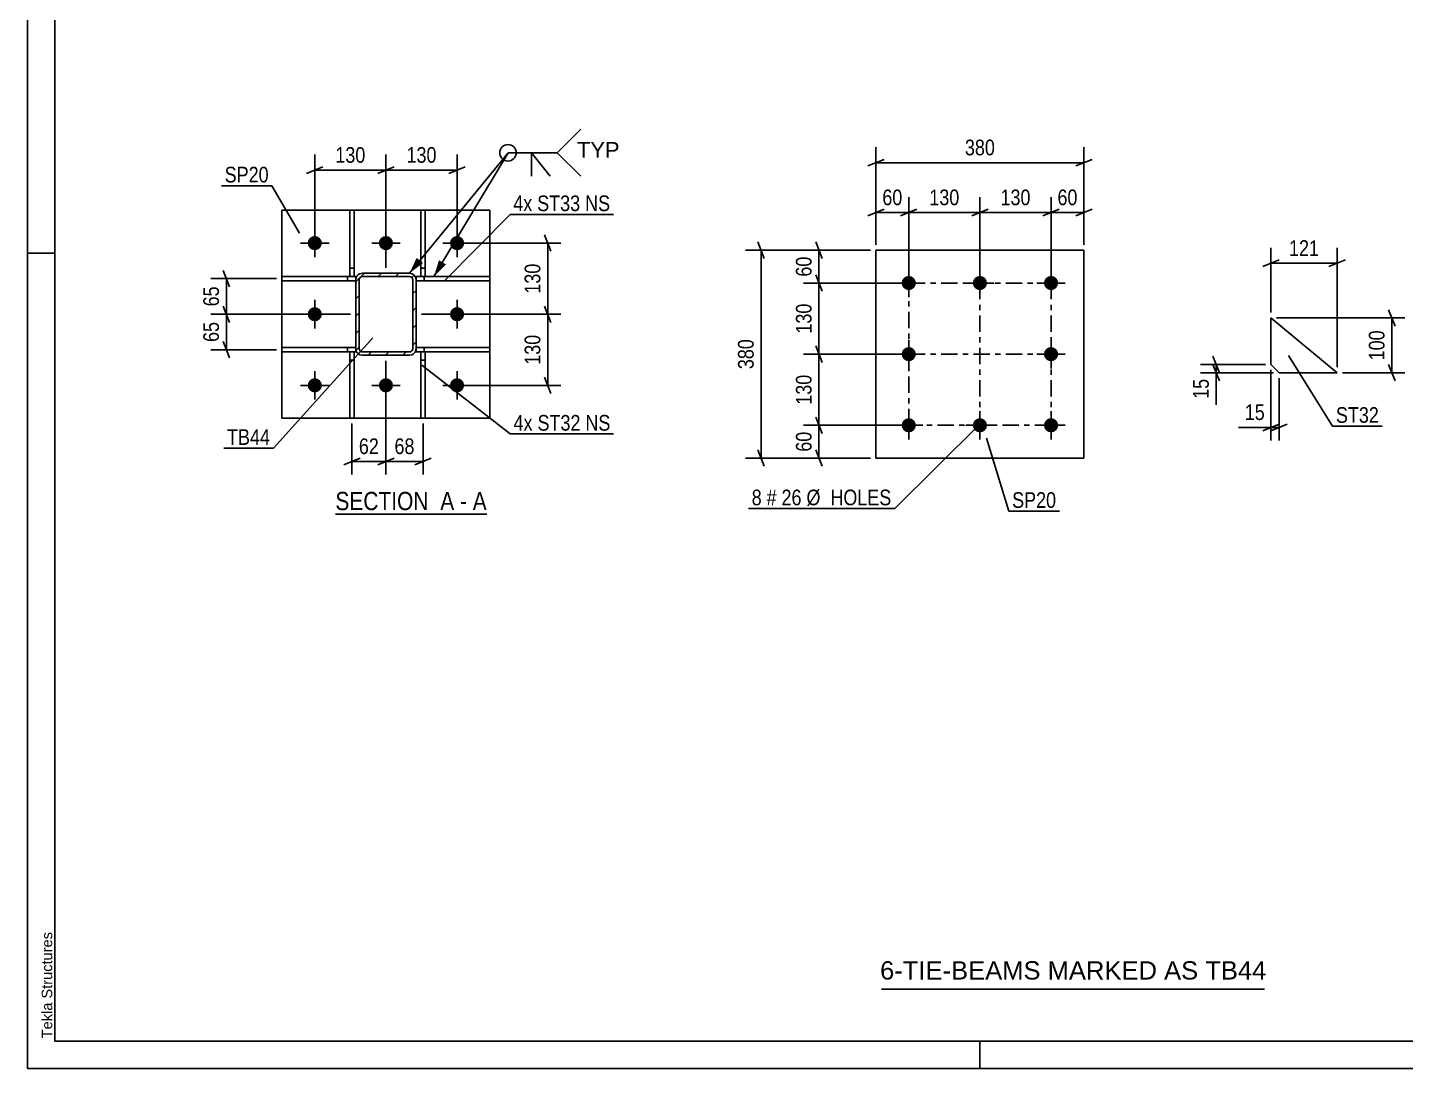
# Model space of a CAD drawing. Header units: millimetres. Extents: x 0 to 594, y 0 to 420.
# Drawn here: x 0 to 251.8, y 0 to 190.2 of the extents above; entities that cross this region are included whole.
import ezdxf

# ---------------------------------------------------------------- set-up
doc = ezdxf.new("R2010")
doc.units = ezdxf.units.MM
doc.linetypes.add('DXK_LINE_DOT2', pattern=[3.9198, 1.9599, -1.9599])
doc.linetypes.add('DXK_LINE_DOT3', pattern=[5.9187, 2.979, -0.9799, 0.9799, -0.9799])
doc.styles.add('Arial', font='ARIAL.TTF', dxfattribs={"height": 0.2})
doc.styles.add('Arial Narrow', font='ARIALN.TTF', dxfattribs={"height": 0.2})

# ---------------------------------------------------------------- blocks, each defined once
blk = doc.blocks.new('Unknown-580441563-1163')
at = {"color": 5, "linetype": 'Continuous'}
for p, q in [((0, 420), (0, 0)), ((5, 415), (5, 5)), ((5, 149), (0, 149)), ((5, 5), (589, 5)), ((174, 0), (174, 5)), ((0, 0), (594, 0))]:
    blk.add_line(p, q, dxfattribs=at)
at = {"color": 174, "linetype": 'Continuous', "style": 'Arial'}
blk.add_text('Tekla Structures', height=1.9102, rotation=90, dxfattribs=at).set_placement((4.5, 5.5))
blk = doc.blocks.new('Unknown-580441563-13 - 2181')
at = {"color": 6, "linetype": 'Continuous'}
blk.add_line((56.25, 101.28), (83.9, 101.28), dxfattribs=at)
at = {"color": 0, "linetype": 'Continuous'}
blk.add_wipeout([(74.36, 102.03), (74.36, 105.53), (56.25, 105.53), (56.25, 102.03)], dxfattribs=at)
at = {"color": 7, "linetype": 'Continuous', "style": 'Arial Narrow'}
blk.add_text('SECTION ', height=3.34, dxfattribs=at).set_placement((56.25, 102.03))
at = {"color": 0, "linetype": 'Continuous'}
blk.add_wipeout([(77.96, 102.03), (77.96, 105.53), (75.41, 105.53), (75.41, 102.03)], dxfattribs=at)
blk.add_wipeout([(80.29, 102.03), (80.29, 105.53), (79.01, 105.53), (79.01, 102.03)], dxfattribs=at)
at = {"color": 7, "linetype": 'Continuous', "style": 'Arial Narrow'}
blk.add_text('A', height=3.34, dxfattribs=at).set_placement((75.41, 102.03))
at = {"color": 0, "linetype": 'Continuous'}
blk.add_wipeout([(83.9, 102.03), (83.9, 105.53), (81.34, 105.53), (81.34, 102.03)], dxfattribs=at)
at = {"color": 7, "linetype": 'Continuous', "style": 'Arial Narrow'}
for s, p in [('-', (79.01, 102.03)), ('A', (81.34, 102.03))]:
    blk.add_text(s, height=3.34, dxfattribs=at).set_placement(p)
blk = doc.blocks.new('Part-580441563-2247 - 2181')
at = {"color": 2, "linetype": 'Continuous'}
for p, q in [((58.86, 144.75), (58.86, 156.84)), ((58.86, 156.84), (59.66, 156.84)), ((59.66, 156.84), (59.66, 144.75)), ((58.86, 144.75), (59.66, 144.75))]:
    blk.add_line(p, q, dxfattribs=at)
at = {"color": 7, "linetype": 'DXK_LINE_DOT2'}
blk.add_line((58.86, 146.25), (59.66, 146.25), dxfattribs=at)
blk = doc.blocks.new('Part-580441563-2211 - 2181')
at = {"color": 2, "linetype": 'Continuous'}
for p, q in [((59.98, 131.74), (46.48, 131.74)), ((46.48, 131.74), (46.48, 130.94)), ((46.48, 130.94), (58.86, 130.94)), ((59.66, 130.94), (59.98, 130.94)), ((59.98, 130.94), (59.98, 131.54))]:
    blk.add_line(p, q, dxfattribs=at)
at = {"color": 7, "linetype": 'DXK_LINE_DOT2'}
for p, q in [((58.48, 130.94), (58.48, 131.74)), ((58.86, 130.94), (59.66, 130.94)), ((59.98, 131.54), (59.98, 131.74))]:
    blk.add_line(p, q, dxfattribs=at)
blk = doc.blocks.new('Part-580441563-2187 - 2181')
at = {"color": 2, "linetype": 'Continuous'}
for p, q in [((84.48, 156.84), (46.48, 156.84)), ((46.48, 156.84), (46.48, 118.84)), ((84.48, 156.84), (84.48, 118.84)), ((84.48, 118.84), (46.48, 118.84))]:
    blk.add_line(p, q, dxfattribs=at)
blk = doc.blocks.new('Part-580441563-2216 - 2181')
at = {"color": 2, "linetype": 'Continuous'}
for p, q in [((70.98, 144.14), (70.98, 144.74)), ((70.98, 144.74), (84.48, 144.74)), ((70.98, 143.94), (84.48, 143.94)), ((84.48, 143.94), (84.48, 144.74))]:
    blk.add_line(p, q, dxfattribs=at)
at = {"color": 7, "linetype": 'DXK_LINE_DOT2'}
for p, q in [((70.98, 144.14), (70.98, 143.94)), ((72.48, 143.94), (72.48, 144.74))]:
    blk.add_line(p, q, dxfattribs=at)
blk = doc.blocks.new('Part-580441563-2192 - 2181')
at = {"linetype": 'Continuous'}
h = blk.add_hatch(dxfattribs=at)
h.set_pattern_fill('', scale=0.7, style=0, pattern_type=0)
h.set_pattern_definition([(45, (70.628, 144.993), (-1.57154, 1.57154), [])])
h.paths.add_polyline_path([(70.89, 144.6), (70.63, 144.99), (70.24, 145.25), (69.78, 145.34), (61.18, 145.34), (60.72, 145.25), (60.33, 144.99), (60.07, 144.6), (59.98, 144.14), (59.98, 131.54), (60.07, 131.09), (60.33, 130.7), (60.72, 130.44), (61.18, 130.34), (69.78, 130.34), (70.24, 130.44), (70.63, 130.7), (70.89, 131.09), (70.98, 131.54), (70.98, 144.14)])
h.paths.add_polyline_path([(70.38, 131.54), (70.33, 131.31), (70.2, 131.12), (70.01, 130.99), (69.78, 130.94), (61.18, 130.94), (60.95, 130.99), (60.76, 131.12), (60.63, 131.31), (60.58, 131.54), (60.58, 144.14), (60.63, 144.37), (60.76, 144.57), (60.95, 144.7), (61.18, 144.74), (69.78, 144.74), (70.01, 144.7), (70.2, 144.57), (70.33, 144.37), (70.38, 144.14)])
at = {"color": 7, "linetype": 'DXK_LINE_DOT2'}
for p, q in [((59.98, 144.14), (60.07, 144.6)), ((59.98, 131.54), (59.98, 144.14)), ((60.63, 144.37), (60.58, 144.14)), ((60.58, 131.54), (60.58, 144.14)), ((60.76, 144.57), (60.63, 144.37)), ((60.72, 145.25), (61.18, 145.34)), ((60.95, 144.7), (60.76, 144.57)), ((61.18, 144.74), (60.95, 144.7)), ((61.18, 145.34), (69.78, 145.34)), ((61.18, 144.74), (69.78, 144.74)), ((69.78, 145.34), (70.24, 145.25)), ((70.01, 144.7), (69.78, 144.74)), ((70.2, 144.57), (70.01, 144.7)), ((70.33, 144.37), (70.2, 144.57)), ((70.38, 144.14), (70.33, 144.37)), ((70.38, 131.54), (70.38, 144.14)), ((70.89, 144.6), (70.98, 144.14)), ((70.98, 144.14), (70.98, 131.54)), ((60.07, 131.09), (59.98, 131.54)), ((60.58, 131.54), (60.63, 131.31)), ((60.63, 131.31), (60.76, 131.12)), ((60.76, 131.12), (60.95, 130.99)), ((60.95, 130.99), (61.18, 130.94)), ((61.18, 130.94), (69.78, 130.94)), ((69.78, 130.94), (70.01, 130.99)), ((70.01, 130.99), (70.2, 131.12)), ((70.2, 131.12), (70.33, 131.31)), ((70.33, 131.31), (70.38, 131.54)), ((70.98, 131.54), (70.89, 131.09)), ((61.18, 130.34), (60.72, 130.44)), ((61.18, 130.34), (69.78, 130.34)), ((70.24, 130.44), (69.78, 130.34))]:
    blk.add_line(p, q, dxfattribs=at)
at = {"color": 2, "linetype": 'Continuous'}
for p, q in [((60.07, 144.6), (59.98, 144.14)), ((59.98, 131.54), (59.98, 144.14)), ((60.58, 144.14), (60.63, 144.37)), ((60.58, 131.54), (60.58, 144.14)), ((60.63, 144.37), (60.76, 144.57)), ((61.18, 145.34), (60.72, 145.25)), ((60.76, 144.57), (60.95, 144.7)), ((60.95, 144.7), (61.18, 144.74)), ((61.18, 145.34), (69.78, 145.34)), ((61.18, 144.74), (69.78, 144.74)), ((70.24, 145.25), (69.78, 145.34)), ((69.78, 144.74), (70.01, 144.7)), ((70.01, 144.7), (70.2, 144.57)), ((70.2, 144.57), (70.33, 144.37)), ((70.33, 144.37), (70.38, 144.14)), ((70.38, 131.54), (70.38, 144.14)), ((70.98, 144.14), (70.89, 144.6)), ((70.98, 131.54), (70.98, 144.14)), ((59.98, 131.54), (60.07, 131.09)), ((60.63, 131.31), (60.58, 131.54)), ((60.76, 131.12), (60.63, 131.31)), ((60.95, 130.99), (60.76, 131.12)), ((61.18, 130.94), (60.95, 130.99)), ((61.18, 130.94), (69.78, 130.94)), ((70.01, 130.99), (69.78, 130.94)), ((70.2, 131.12), (70.01, 130.99)), ((70.33, 131.31), (70.2, 131.12)), ((70.38, 131.54), (70.33, 131.31)), ((70.89, 131.09), (70.98, 131.54)), ((60.72, 130.44), (61.18, 130.34)), ((61.18, 130.34), (69.78, 130.34)), ((69.78, 130.34), (70.24, 130.44))]:
    blk.add_line(p, q, dxfattribs=at)
at = {"color": 7, "linetype": 'DXK_LINE_DOT2'}
for centre, start, end in [((61.18, 144.14), 112.5, 157.5), ((69.78, 144.14), 22.5, 67.5), ((61.18, 131.54), 202.5, 247.5), ((69.78, 131.54), 292.5, 337.5)]:
    blk.add_arc(centre, 1.2, start, end, dxfattribs=at)
at = {"color": 2, "linetype": 'Continuous'}
for centre, start, end in [((61.18, 144.14), 112.5, 157.5), ((69.78, 144.14), 22.5, 67.5), ((61.18, 131.54), 202.5, 247.5), ((69.78, 131.54), 292.5, 337.5)]:
    blk.add_arc(centre, 1.2, start, end, dxfattribs=at)
blk = doc.blocks.new('Part-580441563-2201 - 2181')
at = {"color": 2, "linetype": 'Continuous'}
for p, q in [((71.86, 144.75), (71.86, 156.84)), ((71.86, 156.84), (72.66, 156.84)), ((72.66, 156.84), (72.66, 144.75)), ((72.66, 144.75), (71.86, 144.75))]:
    blk.add_line(p, q, dxfattribs=at)
at = {"color": 7, "linetype": 'DXK_LINE_DOT2'}
blk.add_line((71.86, 146.25), (72.66, 146.25), dxfattribs=at)
blk = doc.blocks.new('Part-580441563-2206 - 2181')
at = {"color": 2, "linetype": 'Continuous'}
for p, q in [((70.98, 131.74), (84.48, 131.74)), ((70.98, 130.94), (70.98, 131.55)), ((71.86, 130.94), (70.98, 130.94)), ((84.48, 130.94), (72.66, 130.94)), ((84.48, 130.94), (84.48, 131.74))]:
    blk.add_line(p, q, dxfattribs=at)
at = {"color": 7, "linetype": 'DXK_LINE_DOT2'}
for p, q in [((70.98, 131.55), (70.98, 131.74)), ((72.66, 130.94), (71.86, 130.94)), ((72.48, 130.94), (72.48, 131.74))]:
    blk.add_line(p, q, dxfattribs=at)
blk = doc.blocks.new('Part-580441563-2221 - 2181')
at = {"color": 2, "linetype": 'Continuous'}
for p, q in [((59.98, 144.74), (46.48, 144.74)), ((46.48, 144.74), (46.48, 143.94)), ((46.48, 143.94), (59.98, 143.94)), ((59.98, 144.74), (59.98, 144.14))]:
    blk.add_line(p, q, dxfattribs=at)
at = {"color": 7, "linetype": 'DXK_LINE_DOT2'}
for p, q in [((58.48, 143.94), (58.48, 144.74)), ((59.98, 143.94), (59.98, 144.14))]:
    blk.add_line(p, q, dxfattribs=at)
blk = doc.blocks.new('Part-580441563-2227 - 2181')
at = {"color": 2, "linetype": 'Continuous'}
for p, q in [((71.86, 118.84), (71.86, 130.95)), ((71.86, 130.95), (72.66, 130.95)), ((72.66, 130.95), (72.66, 118.84)), ((72.66, 118.84), (71.86, 118.84))]:
    blk.add_line(p, q, dxfattribs=at)
at = {"color": 7, "linetype": 'DXK_LINE_DOT2'}
blk.add_line((71.86, 129.45), (72.66, 129.45), dxfattribs=at)
blk = doc.blocks.new('Part-580441563-2239 - 2181')
at = {"color": 2, "linetype": 'Continuous'}
for p, q in [((58.86, 118.84), (58.86, 130.95)), ((58.86, 130.95), (59.66, 130.95)), ((59.66, 130.95), (59.66, 118.84)), ((59.66, 118.84), (58.86, 118.84))]:
    blk.add_line(p, q, dxfattribs=at)
at = {"color": 7, "linetype": 'DXK_LINE_DOT2'}
blk.add_line((58.86, 129.45), (59.66, 129.45), dxfattribs=at)
blk = doc.blocks.new('Bolt-580441563-2242 - 2181')
at = {"linetype": 'Continuous'}
for points in [[(51.18, 150.84, -1), (53.78, 150.84, -1)], [(64.18, 150.84, -1), (66.78, 150.84, -1)], [(77.18, 150.84, -1), (79.78, 150.84, -1)], [(51.18, 137.84, -1), (53.78, 137.84, -1)], [(77.18, 137.84, -1), (79.78, 137.84, -1)], [(51.18, 124.84, -1), (53.78, 124.84, -1)], [(64.18, 124.84, -1), (66.78, 124.84, -1)], [(77.18, 124.84, -1), (79.78, 124.84, -1)]]:
    blk.add_hatch(color=1, dxfattribs=at).paths.add_polyline_path(points)
at = {"color": 1, "linetype": 'Continuous'}
for p, q in [((52.48, 148.24), (52.48, 153.44)), ((65.48, 148.24), (65.48, 153.44)), ((78.48, 148.24), (78.48, 153.44)), ((49.88, 150.84), (55.08, 150.84)), ((62.88, 150.84), (68.08, 150.84)), ((75.88, 150.84), (81.08, 150.84)), ((52.48, 135.24), (52.48, 140.44)), ((78.48, 135.24), (78.48, 140.44)), ((49.88, 137.84), (55.08, 137.84)), ((75.88, 137.84), (81.08, 137.84)), ((52.48, 122.24), (52.48, 127.44)), ((65.48, 122.24), (65.48, 127.44)), ((78.48, 122.24), (78.48, 127.44)), ((49.88, 124.84), (55.08, 124.84)), ((62.88, 124.84), (68.08, 124.84)), ((75.88, 124.84), (81.08, 124.84))]:
    blk.add_line(p, q, dxfattribs=at)
blk = doc.blocks.new('Bolt-580441563-1542 - 1465')
at = {"linetype": 'Continuous'}
for points in [[(161.01, 144.84, -1), (161.01, 142.24, -1)], [(174.01, 144.84, -1), (174.01, 142.24, -1)], [(187.01, 144.84, -1), (187.01, 142.24, -1)], [(161.01, 131.84, -1), (161.01, 129.24, -1)], [(187.01, 131.84, -1), (187.01, 129.24, -1)], [(161.01, 118.84, -1), (161.01, 116.24, -1)], [(174.01, 118.84, -1), (174.01, 116.24, -1)], [(187.01, 118.84, -1), (187.01, 116.24, -1)]]:
    blk.add_hatch(color=1, dxfattribs=at).paths.add_polyline_path(points)
at = {"color": 1, "linetype": 'Continuous'}
for p, q in [((161.01, 146.14), (161.01, 140.94)), ((174.01, 146.14), (174.01, 140.94)), ((187.01, 146.14), (187.01, 140.94)), ((158.41, 143.54), (163.61, 143.54)), ((171.41, 143.54), (176.61, 143.54)), ((184.41, 143.54), (189.61, 143.54)), ((161.01, 133.14), (161.01, 127.94)), ((187.01, 133.14), (187.01, 127.94)), ((158.41, 130.54), (163.61, 130.54)), ((184.41, 130.54), (189.61, 130.54)), ((161.01, 120.14), (161.01, 114.94)), ((174.01, 120.14), (174.01, 114.94)), ((187.01, 120.14), (187.01, 114.94)), ((158.41, 117.54), (163.61, 117.54)), ((171.41, 117.54), (176.61, 117.54)), ((184.41, 117.54), (189.61, 117.54))]:
    blk.add_line(p, q, dxfattribs=at)
blk = doc.blocks.new('Part-580441563-1481 - 1465')
at = {"color": 2, "linetype": 'Continuous'}
for p, q in [((193.01, 149.54), (155.01, 149.54)), ((155.01, 111.54), (155.01, 149.54)), ((193.01, 111.54), (193.01, 149.54)), ((193.01, 111.54), (155.01, 111.54))]:
    blk.add_line(p, q, dxfattribs=at)
blk = doc.blocks.new('Part-580441563-2130 - 2114')
at = {"color": 2, "linetype": 'Continuous'}
for p, q in [((227.18, 128.65), (227.18, 137.15)), ((227.18, 137.15), (239.27, 127.15)), ((228.68, 127.15), (227.18, 128.65)), ((239.27, 127.15), (228.68, 127.15))]:
    blk.add_line(p, q, dxfattribs=at)
blk = doc.blocks.new('Rectangle-580441563-1635 - 1465')
at = {"color": 1, "linetype": 'DXK_LINE_DOT3'}
blk.add_lwpolyline([(161.01, 143.54), (187.01, 143.54), (187.01, 117.54), (161.01, 117.54), (161.01, 143.54)], close=True, dxfattribs=at)
blk = doc.blocks.new('Line-580441563-1626 - 1465')
at = {"color": 1, "linetype": 'DXK_LINE_DOT3'}
blk.add_line((161.01, 130.54), (187.01, 130.54), dxfattribs=at)
blk = doc.blocks.new('Line-580441563-1616 - 1465')
at = {"color": 1, "linetype": 'DXK_LINE_DOT3'}
blk.add_line((174.01, 143.54), (174.01, 117.54), dxfattribs=at)
blk = doc.blocks.new('StraightDimension-580441563-2303 - 2181')
at = {"color": 7, "linetype": 'Continuous'}
for p, q in [((65.48, 129.34), (65.48, 108.53)), ((72.26, 117.84), (72.26, 108.53)), ((63.98, 110.33), (66.98, 111.53)), ((65.48, 110.93), (72.26, 110.93)), ((73.76, 111.53), (70.76, 110.33))]:
    blk.add_line(p, q, dxfattribs=at)
at = {"color": 0}
blk.add_wipeout([(71.3, 111.68), (71.3, 115.88), (66.44, 115.88), (66.44, 111.68)], dxfattribs=at)
at = {"color": 3, "style": 'Arial Narrow'}
blk.add_text('68', height=2.863, dxfattribs=at).set_placement((67.04, 112.28))
blk = doc.blocks.new('StraightDimension-580441563-2250 - 2181')
at = {"color": 7, "linetype": 'Continuous'}
for p, q in [((65.48, 146.34), (65.48, 167.02)), ((78.48, 151.84), (78.48, 167.02)), ((66.98, 164.77), (63.98, 163.57)), ((65.48, 164.17), (78.48, 164.17)), ((76.98, 163.57), (79.98, 164.77))]:
    blk.add_line(p, q, dxfattribs=at)
at = {"color": 0}
blk.add_wipeout([(75.32, 164.92), (75.32, 169.12), (68.64, 169.12), (68.64, 164.92)], dxfattribs=at)
at = {"color": 3, "style": 'Arial Narrow'}
blk.add_text('130', height=2.863, dxfattribs=at).set_placement((69.24, 165.52))
blk = doc.blocks.new('StraightDimension-580441563-2259 - 2181')
at = {"color": 7, "linetype": 'Continuous'}
for p, q in [((52.48, 151.84), (52.48, 167.02)), ((65.48, 146.34), (65.48, 167.02)), ((53.98, 164.77), (50.98, 163.57)), ((52.48, 164.17), (65.48, 164.17)), ((63.98, 163.57), (66.98, 164.77))]:
    blk.add_line(p, q, dxfattribs=at)
at = {"color": 0}
blk.add_wipeout([(62.32, 164.92), (62.32, 169.12), (55.64, 169.12), (55.64, 164.92)], dxfattribs=at)
at = {"color": 3, "style": 'Arial Narrow'}
blk.add_text('130', height=2.863, dxfattribs=at).set_placement((56.24, 165.52))
blk = doc.blocks.new('StraightDimension-580441563-2269 - 2181')
at = {"color": 7, "linetype": 'Continuous'}
for p, q in [((95.64, 149.34), (94.44, 152.34)), ((79.48, 150.84), (97.44, 150.84)), ((95.04, 137.84), (95.04, 150.84)), ((94.44, 139.34), (95.64, 136.34)), ((71.98, 137.84), (97.44, 137.84))]:
    blk.add_line(p, q, dxfattribs=at)
at = {"color": 0}
blk.add_wipeout([(94.29, 147.69), (90.09, 147.69), (90.09, 141), (94.29, 141)], dxfattribs=at)
at = {"color": 3, "style": 'Arial Narrow'}
blk.add_text('130', height=2.863, rotation=90.0002, dxfattribs=at).set_placement((93.69, 141.6))
blk = doc.blocks.new('StraightDimension-580441563-2279 - 2181')
at = {"color": 7, "linetype": 'Continuous'}
for p, q in [((95.64, 136.34), (94.44, 139.34)), ((71.98, 137.84), (97.44, 137.84)), ((95.04, 124.84), (95.04, 137.84)), ((94.44, 126.34), (95.64, 123.34)), ((79.48, 124.84), (97.44, 124.84))]:
    blk.add_line(p, q, dxfattribs=at)
at = {"color": 0}
blk.add_wipeout([(94.29, 134.69), (90.09, 134.69), (90.09, 128), (94.29, 128)], dxfattribs=at)
at = {"color": 3, "style": 'Arial Narrow'}
blk.add_text('130', height=2.863, rotation=90.0002, dxfattribs=at).set_placement((93.69, 128.6))
blk = doc.blocks.new('StraightDimension-580441563-2290 - 2181')
at = {"color": 7, "linetype": 'Continuous'}
for p, q in [((35.72, 139.34), (36.92, 136.34)), ((58.98, 137.84), (33.47, 137.84)), ((36.32, 131.34), (36.32, 137.84)), ((45.48, 131.34), (33.47, 131.34)), ((36.92, 129.84), (35.72, 132.84))]:
    blk.add_line(p, q, dxfattribs=at)
at = {"color": 0}
blk.add_wipeout([(35.57, 137.02), (31.37, 137.02), (31.37, 132.17), (35.57, 132.17)], dxfattribs=at)
at = {"color": 3, "style": 'Arial Narrow'}
blk.add_text('65', height=2.863, rotation=90.0002, dxfattribs=at).set_placement((34.97, 132.77))
blk = doc.blocks.new('StraightDimension-580441563-2296 - 2181')
at = {"color": 7, "linetype": 'Continuous'}
for p, q in [((45.48, 144.34), (33.47, 144.34)), ((35.72, 145.84), (36.92, 142.84)), ((36.32, 137.84), (36.32, 144.34)), ((36.92, 136.34), (35.72, 139.34)), ((58.98, 137.84), (33.47, 137.84))]:
    blk.add_line(p, q, dxfattribs=at)
at = {"color": 0}
blk.add_wipeout([(35.57, 143.52), (31.37, 143.52), (31.37, 138.67), (35.57, 138.67)], dxfattribs=at)
at = {"color": 3, "style": 'Arial Narrow'}
blk.add_text('65', height=2.863, rotation=90.0002, dxfattribs=at).set_placement((34.97, 139.27))
blk = doc.blocks.new('StraightDimension-580441563-2310 - 2181')
at = {"color": 7, "linetype": 'Continuous'}
for p, q in [((65.48, 129.34), (65.48, 108.53)), ((59.26, 117.84), (59.26, 108.53)), ((57.76, 110.33), (60.76, 111.53)), ((59.26, 110.93), (65.48, 110.93)), ((66.98, 111.53), (63.98, 110.33))]:
    blk.add_line(p, q, dxfattribs=at)
at = {"color": 0}
blk.add_wipeout([(64.8, 111.68), (64.8, 115.88), (59.94, 115.88), (59.94, 111.68)], dxfattribs=at)
at = {"color": 3, "style": 'Arial Narrow'}
blk.add_text('62', height=2.863, dxfattribs=at).set_placement((60.54, 112.28))
blk = doc.blocks.new('StraightDimension-580441563-1606 - 1465')
at = {"color": 7, "linetype": 'Continuous'}
for p, q in [((154.01, 149.54), (131.17, 149.54)), ((134.62, 148.04), (133.42, 151.04)), ((134.02, 111.54), (134.02, 149.54)), ((154.01, 111.54), (131.17, 111.54)), ((133.42, 113.04), (134.62, 110.04))]:
    blk.add_line(p, q, dxfattribs=at)
at = {"color": 0}
blk.add_wipeout([(133.27, 133.88), (129.07, 133.88), (129.07, 127.2), (133.27, 127.2)], dxfattribs=at)
at = {"color": 3, "style": 'Arial Narrow'}
blk.add_text('380', height=2.863, rotation=90.0002, dxfattribs=at).set_placement((132.67, 127.8))
blk = doc.blocks.new('StraightDimension-580441563-1548 - 1465')
at = {"color": 7, "linetype": 'Continuous'}
for p, q in [((154.01, 149.54), (141.75, 149.54)), ((144, 151.04), (145.2, 148.04)), ((144.6, 143.54), (144.6, 149.54)), ((160.01, 143.54), (141.75, 143.54)), ((145.2, 142.04), (144, 145.04))]:
    blk.add_line(p, q, dxfattribs=at)
at = {"color": 0}
blk.add_wipeout([(143.85, 148.97), (139.65, 148.97), (139.65, 144.11), (143.85, 144.11)], dxfattribs=at)
at = {"color": 3, "style": 'Arial Narrow'}
blk.add_text('60', height=2.863, rotation=90.0002, dxfattribs=at).set_placement((143.25, 144.71))
blk = doc.blocks.new('StraightDimension-580441563-1558 - 1465')
at = {"color": 7, "linetype": 'Continuous'}
for p, q in [((144, 119.04), (145.2, 116.04)), ((160.01, 117.54), (141.75, 117.54)), ((144.6, 111.54), (144.6, 117.54)), ((154.01, 111.54), (141.75, 111.54)), ((145.2, 110.04), (144, 113.04))]:
    blk.add_line(p, q, dxfattribs=at)
at = {"color": 0}
blk.add_wipeout([(143.85, 116.97), (139.65, 116.97), (139.65, 112.11), (143.85, 112.11)], dxfattribs=at)
at = {"color": 3, "style": 'Arial Narrow'}
blk.add_text('60', height=2.863, rotation=90.0002, dxfattribs=at).set_placement((143.25, 112.71))
blk = doc.blocks.new('StraightDimension-580441563-1570 - 1465')
at = {"color": 7, "linetype": 'Continuous'}
for p, q in [((155.01, 150.54), (155.01, 168.38)), ((193.01, 150.54), (193.01, 168.38)), ((156.51, 166.13), (153.51, 164.93)), ((155.01, 165.53), (193.01, 165.53)), ((191.51, 164.93), (194.51, 166.13))]:
    blk.add_line(p, q, dxfattribs=at)
at = {"color": 0}
blk.add_wipeout([(177.35, 166.28), (177.35, 170.48), (170.67, 170.48), (170.67, 166.28)], dxfattribs=at)
at = {"color": 3, "style": 'Arial Narrow'}
blk.add_text('380', height=2.863, dxfattribs=at).set_placement((171.27, 166.88))
blk = doc.blocks.new('StraightDimension-580441563-1581 - 1465')
at = {"color": 7, "linetype": 'Continuous'}
for p, q in [((187.01, 144.54), (187.01, 159.26)), ((193.01, 150.54), (193.01, 159.26)), ((185.51, 155.81), (188.51, 157.01)), ((187.01, 156.41), (193.01, 156.41)), ((194.51, 157.01), (191.51, 155.81))]:
    blk.add_line(p, q, dxfattribs=at)
at = {"color": 0}
blk.add_wipeout([(192.44, 157.16), (192.44, 161.36), (187.58, 161.36), (187.58, 157.16)], dxfattribs=at)
at = {"color": 3, "style": 'Arial Narrow'}
blk.add_text('60', height=2.863, dxfattribs=at).set_placement((188.18, 157.76))
blk = doc.blocks.new('StraightDimension-580441563-1591 - 1465')
at = {"color": 7, "linetype": 'Continuous'}
for p, q in [((155.01, 150.54), (155.01, 159.26)), ((161.01, 144.54), (161.01, 159.26)), ((153.51, 155.81), (156.51, 157.01)), ((155.01, 156.41), (161.01, 156.41)), ((162.51, 157.01), (159.51, 155.81))]:
    blk.add_line(p, q, dxfattribs=at)
at = {"color": 0}
blk.add_wipeout([(160.44, 157.16), (160.44, 161.36), (155.58, 161.36), (155.58, 157.16)], dxfattribs=at)
at = {"color": 3, "style": 'Arial Narrow'}
blk.add_text('60', height=2.863, dxfattribs=at).set_placement((156.18, 157.76))
blk = doc.blocks.new('StraightDimension-580441563-2989 - 1465')
at = {"color": 7, "linetype": 'Continuous'}
for p, q in [((145.2, 129.04), (144, 132.04)), ((160.01, 130.54), (141.75, 130.54)), ((144.6, 117.54), (144.6, 130.54)), ((144, 119.04), (145.2, 116.04)), ((160.01, 117.54), (141.75, 117.54))]:
    blk.add_line(p, q, dxfattribs=at)
at = {"color": 0}
blk.add_wipeout([(143.85, 127.38), (139.65, 127.38), (139.65, 120.7), (143.85, 120.7)], dxfattribs=at)
at = {"color": 3, "style": 'Arial Narrow'}
blk.add_text('130', height=2.863, rotation=90.0002, dxfattribs=at).set_placement((143.25, 121.3))
blk = doc.blocks.new('StraightDimension-580441563-2991 - 1465')
at = {"color": 7, "linetype": 'Continuous'}
for p, q in [((160.01, 143.54), (141.75, 143.54)), ((145.2, 142.04), (144, 145.04)), ((144.6, 130.54), (144.6, 143.54)), ((144, 132.04), (145.2, 129.04)), ((160.01, 130.54), (141.75, 130.54))]:
    blk.add_line(p, q, dxfattribs=at)
at = {"color": 0}
blk.add_wipeout([(143.85, 140.38), (139.65, 140.38), (139.65, 133.7), (143.85, 133.7)], dxfattribs=at)
at = {"color": 3, "style": 'Arial Narrow'}
blk.add_text('130', height=2.863, rotation=90.0002, dxfattribs=at).set_placement((143.25, 134.3))
blk = doc.blocks.new('StraightDimension-580441563-3011 - 1465')
at = {"color": 7, "linetype": 'Continuous'}
for p, q in [((161.01, 144.54), (161.01, 159.26)), ((174.01, 144.54), (174.01, 159.26)), ((162.51, 157.01), (159.51, 155.81)), ((161.01, 156.41), (174.01, 156.41)), ((172.51, 155.81), (175.51, 157.01))]:
    blk.add_line(p, q, dxfattribs=at)
at = {"color": 0}
blk.add_wipeout([(170.85, 157.16), (170.85, 161.36), (164.17, 161.36), (164.17, 157.16)], dxfattribs=at)
at = {"color": 3, "style": 'Arial Narrow'}
blk.add_text('130', height=2.863, dxfattribs=at).set_placement((164.77, 157.76))
blk = doc.blocks.new('StraightDimension-580441563-3013 - 1465')
at = {"color": 7, "linetype": 'Continuous'}
for p, q in [((174.01, 144.54), (174.01, 159.26)), ((187.01, 144.54), (187.01, 159.26)), ((175.51, 157.01), (172.51, 155.81)), ((174.01, 156.41), (187.01, 156.41)), ((185.51, 155.81), (188.51, 157.01))]:
    blk.add_line(p, q, dxfattribs=at)
at = {"color": 0}
blk.add_wipeout([(183.85, 157.16), (183.85, 161.36), (177.17, 161.36), (177.17, 157.16)], dxfattribs=at)
at = {"color": 3, "style": 'Arial Narrow'}
blk.add_text('130', height=2.863, dxfattribs=at).set_placement((177.77, 157.76))
blk = doc.blocks.new('StraightDimension-580441563-2170 - 2114')
at = {"color": 7, "linetype": 'Continuous'}
for p, q in [((227.18, 138.15), (227.18, 150)), ((239.28, 128.15), (239.28, 150)), ((225.68, 146.55), (228.68, 147.75)), ((227.18, 147.15), (239.28, 147.15)), ((240.78, 147.75), (237.78, 146.55))]:
    blk.add_line(p, q, dxfattribs=at)
at = {"color": 0}
blk.add_wipeout([(236.57, 147.9), (236.57, 152.1), (229.89, 152.1), (229.89, 147.9)], dxfattribs=at)
at = {"color": 3, "style": 'Arial Narrow'}
blk.add_text('121', height=2.863, dxfattribs=at).set_placement((230.49, 148.5))
blk = doc.blocks.new('StraightDimension-580441563-2132 - 2114')
at = {"color": 7, "linetype": 'Continuous'}
for p, q in [((248.68, 138.65), (249.88, 135.65)), ((228.18, 137.15), (251.68, 137.15)), ((249.28, 127.15), (249.28, 137.15)), ((249.88, 125.65), (248.68, 128.65)), ((240.28, 127.15), (251.68, 127.15))]:
    blk.add_line(p, q, dxfattribs=at)
at = {"color": 0}
blk.add_wipeout([(248.53, 135.5), (244.33, 135.5), (244.33, 128.81), (248.53, 128.81)], dxfattribs=at)
at = {"color": 3, "style": 'Arial Narrow'}
blk.add_text('100', height=2.863, rotation=90.0002, dxfattribs=at).set_placement((247.93, 129.41))
blk = doc.blocks.new('StraightDimension-580441563-2147 - 2114')
at = {"color": 7, "linetype": 'Continuous'}
for p, q in [((227.18, 127.65), (227.18, 114.75)), ((228.68, 126.15), (228.68, 114.75)), ((225.68, 116.55), (228.68, 117.75)), ((230.18, 117.75), (227.18, 116.55)), ((227.18, 117.15), (228.68, 117.15))]:
    blk.add_line(p, q, dxfattribs=at)
at = {"color": 0}
blk.add_wipeout([(226.66, 117.9), (226.66, 122.1), (221.8, 122.1), (221.8, 117.9)], dxfattribs=at)
at = {"color": 7, "linetype": 'Continuous'}
blk.add_line((227.18, 117.15), (221.28, 117.15), dxfattribs=at)
blk.add_line((227.18, 117.15), (221.28, 117.15), dxfattribs=at)
at = {"color": 3, "style": 'Arial Narrow'}
blk.add_text('15', height=2.863, dxfattribs=at).set_placement((222.4, 118.5))
blk = doc.blocks.new('StraightDimension-580441563-2159 - 2114')
at = {"color": 7, "linetype": 'Continuous'}
for p, q in [((226.18, 128.65), (214.33, 128.65)), ((216.58, 130.15), (217.78, 127.15)), ((217.78, 125.65), (216.58, 128.65)), ((217.18, 127.15), (217.18, 128.65)), ((227.68, 127.15), (214.33, 127.15))]:
    blk.add_line(p, q, dxfattribs=at)
at = {"color": 0}
blk.add_wipeout([(216.43, 126.63), (212.23, 126.63), (212.23, 121.77), (216.43, 121.77)], dxfattribs=at)
at = {"color": 7, "linetype": 'Continuous'}
blk.add_line((217.18, 127.15), (217.18, 121.25), dxfattribs=at)
blk.add_line((217.18, 127.15), (217.18, 121.25), dxfattribs=at)
at = {"color": 3, "style": 'Arial Narrow'}
blk.add_text('15', height=2.863, rotation=90.0002, dxfattribs=at).set_placement((215.83, 122.37))
blk = doc.blocks.new('Unknown-580441563-3274')
at = {"color": 7, "linetype": 'Continuous'}
blk.add_line((156, 14.5), (226, 14.5), dxfattribs=at)
at = {"color": 7, "style": 'Arial'}
blk.add_text('6-TIE-BEAMS MARKED AS TB44', height=3.3428, dxfattribs=at).set_placement((155.77, 16.25))
blk = doc.blocks.new('Mark-580441563-2183 - 2181')
at = {"color": 0}
blk.add_wipeout([(44.06, 161.92), (44.06, 164.92), (36.02, 164.92), (36.02, 161.92)], dxfattribs=at)
blk.add_wipeout([(44.06, 161.92), (44.06, 164.92), (36.02, 164.92), (36.02, 161.92)], dxfattribs=at)
at = {"color": 30, "linetype": 'Continuous'}
for p in [(35.42, 161.32), (49.66, 152.66)]:
    blk.add_line(p, (44.66, 161.32), dxfattribs=at)
at = {"color": 3, "style": 'Arial Narrow'}
blk.add_text('SP20', height=2.863, dxfattribs=at).set_placement((36.02, 161.92))
blk = doc.blocks.new('Mark-580441563-2188 - 2181')
at = {"color": 0}
blk.add_wipeout([(44.31, 113.96), (44.31, 116.96), (36.45, 116.96), (36.45, 113.96)], dxfattribs=at)
blk.add_wipeout([(44.31, 113.96), (44.31, 116.96), (36.45, 116.96), (36.45, 113.96)], dxfattribs=at)
at = {"color": 30, "linetype": 'Continuous'}
for p in [(63.07, 133.53), (35.85, 113.36)]:
    blk.add_line(p, (44.91, 113.36), dxfattribs=at)
at = {"color": 3, "style": 'Arial Narrow'}
blk.add_text('TB44', height=2.863, dxfattribs=at).set_placement((36.45, 113.96))
blk = doc.blocks.new('WeldMark-580441563-2317 - 2181')
at = {"linetype": 'Continuous'}
for points in [[(72.26, 147.19), (69.78, 145.34), (71.1, 148.14)], [(76.44, 146.93), (74.26, 144.74), (75.16, 147.7)]]:
    blk.add_hatch(color=30, dxfattribs=at).paths.add_polyline_path(points)
at = {"color": 30, "linetype": 'Continuous'}
for p, q in [((69.78, 145.34), (87.79, 167.34)), ((74.26, 144.74), (87.79, 167.34)), ((87.79, 167.34), (96.79, 167.34))]:
    blk.add_line(p, q, dxfattribs=at)
at = {"color": 3, "linetype": 'Continuous'}
for q in [(95.51, 163.05), (92.08, 163.05)]:
    blk.add_line((92.08, 167.34), q, dxfattribs=at)
for start, end in [(90, 270), (270, 90)]:
    blk.add_arc((87.79, 167.34), 1.5, start, end, dxfattribs=at)
at = {"color": 0, "linetype": 'Continuous'}
blk.add_wipeout([(108.17, 166.44), (108.17, 169.44), (100.39, 169.44), (100.39, 166.44)], dxfattribs=at)
blk.add_wipeout([(108.17, 166.44), (108.17, 169.44), (100.39, 169.44), (100.39, 166.44)], dxfattribs=at)
at = {"color": 3, "linetype": 'Continuous'}
for q in [(101.08, 171.63), (101.08, 163.05)]:
    blk.add_line((96.79, 167.34), q, dxfattribs=at)
at = {"color": 3, "linetype": 'Continuous', "style": 'Arial'}
blk.add_text('TYP', height=2.865, dxfattribs=at).set_placement((100.39, 166.44))
blk = doc.blocks.new('MarkSet-580441563-2367 - 2181')
at = {"color": 0}
blk.add_wipeout([(92.28, 116.56), (92.28, 119.56), (88.8, 119.56), (88.8, 116.56)], dxfattribs=at)
blk.add_wipeout([(92.28, 116.56), (92.28, 119.56), (88.8, 119.56), (88.8, 116.56)], dxfattribs=at)
at = {"color": 30, "linetype": 'Continuous'}
blk.add_line((72.05, 128.5), (88.2, 115.96), dxfattribs=at)
at = {"color": 0}
blk.add_wipeout([(101.03, 116.56), (101.03, 119.56), (93.18, 119.56), (93.18, 116.56)], dxfattribs=at)
blk.add_wipeout([(101.03, 116.56), (101.03, 119.56), (93.18, 119.56), (93.18, 116.56)], dxfattribs=at)
at = {"color": 3, "style": 'Arial Narrow'}
blk.add_text('4x', height=2.863, dxfattribs=at).set_placement((88.8, 116.56))
at = {"color": 0}
blk.add_wipeout([(106.49, 116.56), (106.49, 119.56), (101.93, 119.56), (101.93, 116.56)], dxfattribs=at)
blk.add_wipeout([(106.49, 116.56), (106.49, 119.56), (101.93, 119.56), (101.93, 116.56)], dxfattribs=at)
at = {"color": 30, "linetype": 'Continuous'}
blk.add_line((88.2, 115.96), (107.09, 115.96), dxfattribs=at)
at = {"color": 3, "style": 'Arial Narrow'}
for s, p in [('ST32', (93.18, 116.56)), ('NS', (101.93, 116.56))]:
    blk.add_text(s, height=2.863, dxfattribs=at).set_placement(p)
blk = doc.blocks.new('MarkSet-580441563-2397 - 2181')
at = {"color": 0}
blk.add_wipeout([(92.22, 156.68), (92.22, 159.68), (88.75, 159.68), (88.75, 156.68)], dxfattribs=at)
blk.add_wipeout([(92.22, 156.68), (92.22, 159.68), (88.75, 159.68), (88.75, 156.68)], dxfattribs=at)
at = {"color": 30, "linetype": 'Continuous'}
blk.add_line((76.18, 143.94), (88.15, 156.08), dxfattribs=at)
at = {"color": 0}
blk.add_wipeout([(100.98, 156.68), (100.98, 159.68), (93.12, 159.68), (93.12, 156.68)], dxfattribs=at)
blk.add_wipeout([(100.98, 156.68), (100.98, 159.68), (93.12, 159.68), (93.12, 156.68)], dxfattribs=at)
at = {"color": 3, "style": 'Arial Narrow'}
blk.add_text('4x', height=2.863, dxfattribs=at).set_placement((88.75, 156.68))
at = {"color": 0}
blk.add_wipeout([(106.44, 156.68), (106.44, 159.68), (101.88, 159.68), (101.88, 156.68)], dxfattribs=at)
blk.add_wipeout([(106.44, 156.68), (106.44, 159.68), (101.88, 159.68), (101.88, 156.68)], dxfattribs=at)
at = {"color": 30, "linetype": 'Continuous'}
blk.add_line((88.15, 156.08), (107.04, 156.08), dxfattribs=at)
at = {"color": 3, "style": 'Arial Narrow'}
for s, p in [('ST33', (93.12, 156.68)), ('NS', (101.88, 156.68))]:
    blk.add_text(s, height=2.863, dxfattribs=at).set_placement(p)
blk = doc.blocks.new('Mark-580441563-1477 - 1465')
at = {"color": 0}
blk.add_wipeout([(187.94, 102.45), (187.94, 105.45), (179.9, 105.45), (179.9, 102.45)], dxfattribs=at)
blk.add_wipeout([(187.94, 102.45), (187.94, 105.45), (179.9, 105.45), (179.9, 102.45)], dxfattribs=at)
at = {"color": 30, "linetype": 'Continuous'}
for p, q in [((175.21, 115.17), (179.3, 101.85)), ((179.3, 101.85), (188.54, 101.85))]:
    blk.add_line(p, q, dxfattribs=at)
at = {"color": 3, "style": 'Arial Narrow'}
blk.add_text('SP20', height=2.863, dxfattribs=at).set_placement((179.9, 102.45))
blk = doc.blocks.new('Mark-580441563-1538 - 1465')
at = {"color": 0}
blk.add_wipeout([(134.14, 102.92), (134.14, 105.92), (132.31, 105.92), (132.31, 102.92)], dxfattribs=at)
blk.add_wipeout([(134.14, 102.92), (134.14, 105.92), (132.31, 105.92), (132.31, 102.92)], dxfattribs=at)
blk.add_wipeout([(136.86, 102.92), (136.86, 105.92), (135.04, 105.92), (135.04, 102.92)], dxfattribs=at)
blk.add_wipeout([(136.86, 102.92), (136.86, 105.92), (135.04, 105.92), (135.04, 102.92)], dxfattribs=at)
at = {"color": 3, "style": 'Arial Narrow'}
blk.add_text('8', height=2.86, dxfattribs=at).set_placement((132.31, 102.92))
at = {"color": 0}
blk.add_wipeout([(141.42, 102.92), (141.42, 105.92), (137.76, 105.92), (137.76, 102.92)], dxfattribs=at)
blk.add_wipeout([(141.42, 102.92), (141.42, 105.92), (137.76, 105.92), (137.76, 102.92)], dxfattribs=at)
at = {"color": 3, "style": 'Arial Narrow'}
blk.add_text('#', height=2.86, dxfattribs=at).set_placement((135.04, 102.92))
at = {"color": 0}
blk.add_wipeout([(157.85, 102.92), (157.85, 105.92), (142.32, 105.92), (142.32, 102.92)], dxfattribs=at)
blk.add_wipeout([(157.85, 102.92), (157.85, 105.92), (142.32, 105.92), (142.32, 102.92)], dxfattribs=at)
at = {"color": 7, "linetype": 'Continuous'}
for p in [(174.01, 117.75), (131.71, 102.32)]:
    blk.add_line(p, (158.45, 102.32), dxfattribs=at)
at = {"color": 3, "style": 'Arial Narrow'}
for s, p in [('26', (137.76, 102.92)), ('Ø  HOLES', (142.32, 102.92))]:
    blk.add_text(s, height=2.863, dxfattribs=at).set_placement(p)
blk = doc.blocks.new('Mark-580441563-2126 - 2114')
at = {"color": 0}
blk.add_wipeout([(246.91, 117.99), (246.91, 120.99), (239.06, 120.99), (239.06, 117.99)], dxfattribs=at)
blk.add_wipeout([(246.91, 117.99), (246.91, 120.99), (239.06, 120.99), (239.06, 117.99)], dxfattribs=at)
at = {"color": 30, "linetype": 'Continuous'}
for p, q in [((230.4, 130.31), (238.46, 117.39)), ((238.46, 117.39), (247.51, 117.39))]:
    blk.add_line(p, q, dxfattribs=at)
at = {"color": 3, "style": 'Arial Narrow'}
blk.add_text('ST32', height=2.863, dxfattribs=at).set_placement((239.06, 117.99))

msp = doc.modelspace()

# ---------------------------------------------------------------- block references
for name in ['Unknown-580441563-1163', 'Part-580441563-2187 - 2181', 'Part-580441563-2247 - 2181', 'Part-580441563-2201 - 2181', 'Bolt-580441563-2242 - 2181', 'Part-580441563-1481 - 1465', 'Bolt-580441563-1542 - 1465', 'Part-580441563-2221 - 2181', 'Part-580441563-2192 - 2181', 'Part-580441563-2216 - 2181', 'Rectangle-580441563-1635 - 1465', 'Line-580441563-1616 - 1465', 'Part-580441563-2130 - 2114', 'Part-580441563-2211 - 2181', 'Part-580441563-2239 - 2181', 'Part-580441563-2206 - 2181', 'Part-580441563-2227 - 2181', 'Line-580441563-1626 - 1465', 'Unknown-580441563-3274']:
    msp.add_blockref(name, (0, 0))

# ---------------------------------------------------------------- next in the draw order: block references
for name in ['StraightDimension-580441563-2250 - 2181', 'Mark-580441563-2183 - 2181', 'StraightDimension-580441563-2170 - 2114', 'StraightDimension-580441563-1606 - 1465', 'StraightDimension-580441563-2290 - 2181', 'StraightDimension-580441563-2303 - 2181', 'Mark-580441563-1477 - 1465', 'Unknown-580441563-13 - 2181']:
    msp.add_blockref(name, (0, 0))

# ---------------------------------------------------------------- next in the draw order: block references
for name in ['StraightDimension-580441563-2259 - 2181', 'StraightDimension-580441563-2269 - 2181', 'StraightDimension-580441563-1548 - 1465', 'StraightDimension-580441563-2132 - 2114', 'StraightDimension-580441563-2310 - 2181', 'StraightDimension-580441563-1558 - 1465']:
    msp.add_blockref(name, (0, 0))

# ---------------------------------------------------------------- next in the draw order: block references
for name in ['WeldMark-580441563-2317 - 2181', 'StraightDimension-580441563-1570 - 1465', 'StraightDimension-580441563-2296 - 2181', 'StraightDimension-580441563-2279 - 2181', 'Mark-580441563-2188 - 2181', 'StraightDimension-580441563-2989 - 1465', 'StraightDimension-580441563-2147 - 2114']:
    msp.add_blockref(name, (0, 0))

# ---------------------------------------------------------------- next in the draw order: block references
for name in ['StraightDimension-580441563-1591 - 1465', 'StraightDimension-580441563-1581 - 1465', 'MarkSet-580441563-2397 - 2181', 'MarkSet-580441563-2367 - 2181', 'StraightDimension-580441563-2159 - 2114', 'Mark-580441563-2126 - 2114', 'Mark-580441563-1538 - 1465']:
    msp.add_blockref(name, (0, 0))

# ---------------------------------------------------------------- next in the draw order: block references
msp.add_blockref('StraightDimension-580441563-2991 - 1465', (0, 0))

# ---------------------------------------------------------------- next in the draw order: block references
msp.add_blockref('StraightDimension-580441563-3011 - 1465', (0, 0))

# ---------------------------------------------------------------- next in the draw order: block references
msp.add_blockref('StraightDimension-580441563-3013 - 1465', (0, 0))

doc.saveas('drawing.dxf')
